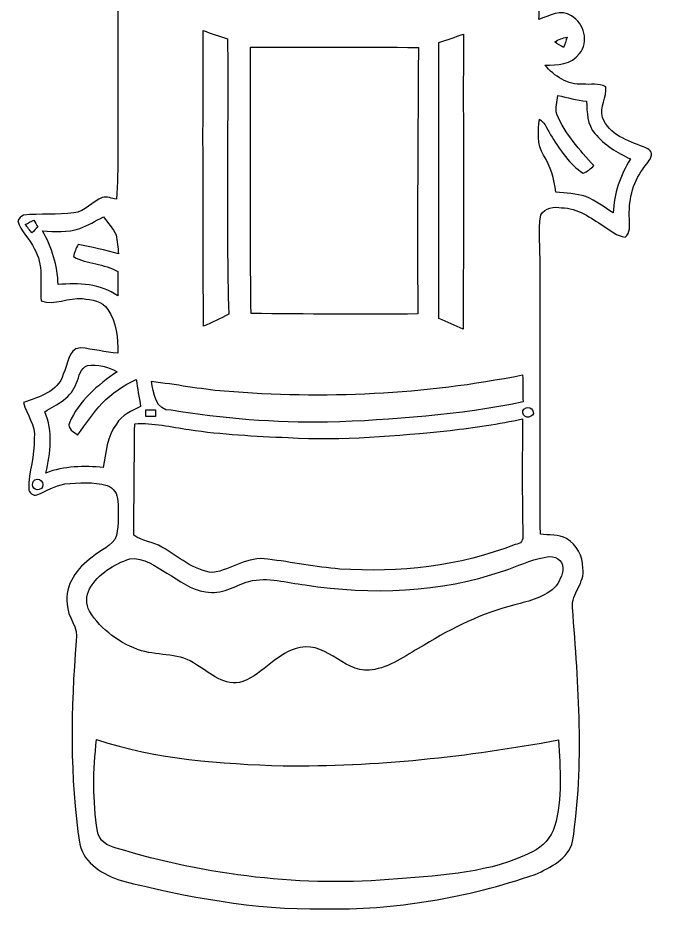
# Model space of a CAD drawing. Header units: centimetres. Extents: x -6.9 to 6.9, y -16 to 16.
# Drawn here: x -6.87 to 6.89, y -15.99 to 3.22 of the extents above; entities that cross this region are included whole.
import ezdxf

# ---------------------------------------------------------------- set-up
doc = ezdxf.new("R2010")
doc.units = ezdxf.units.CM
doc.header["$MEASUREMENT"] = 0
doc.layers.add('Camada 1', color=7, linetype='Continuous')

msp = doc.modelspace()

# ---------------------------------------------------------------- linework, layer by layer
at = {"layer": 'Camada 1', "color": 142}
for points, knots in [([(1.7145, 15.97942), (1.9498, 15.82491), (2.13148, 15.57514), (2.41194, 15.49894), (2.41194, 15.49894), (2.73614, 15.4245), (3.07199, 15.42838), (3.40078, 15.38605), (3.40078, 15.38605), (3.46992, 15.37547), (3.53272, 15.33631), (3.57893, 15.2841), (3.57893, 15.2841), (3.59269, 15.10665), (3.4096, 15.01175), (3.32246, 14.88052), (3.32246, 14.88052), (3.0667, 14.59265), (2.95981, 14.21836), (2.93264, 13.84229), (2.93264, 13.84229), (3.91336, 13.66379), (4.87892, 13.31242), (5.66138, 12.6813), (5.66138, 12.6813), (6.12457, 12.33981), (6.50981, 11.88226), (6.72782, 11.34674), (6.72782, 11.34674), (6.8072, 11.09663), (6.88904, 10.79818), (6.71936, 10.56605), (6.71936, 10.56605), (6.60118, 10.33039), (6.3186, 10.3184), (6.08647, 10.33145), (6.08647, 10.33145), (6.00957, 10.15929), (5.95171, 9.90882), (5.74322, 9.85626), (5.74322, 9.85626), (5.50898, 9.78994), (5.26239, 9.75184), (5.05072, 9.62484), (5.05072, 9.62484), (4.87116, 9.50912), (4.75262, 9.3285), (4.62703, 9.16093), (4.62703, 9.16093), (4.72405, 8.9789), (4.89162, 8.79757), (4.83235, 8.57567), (4.83235, 8.57567), (4.74027, 8.37353), (4.53108, 8.26488), (4.36809, 8.12518), (4.36809, 8.12518), (4.40584, 7.53886), (4.39455, 6.95113), (4.36986, 6.36482), (4.36986, 6.36482), (4.60022, 6.38986), (4.83235, 6.44984), (5.02708, 6.58036), (5.02708, 6.58036), (5.23699, 6.70172), (5.40244, 6.89187), (5.63633, 6.97301), (5.63633, 6.97301), (5.82824, 6.49005), (5.60141, 5.88504), (5.9623, 5.46453), (5.9623, 5.46453), (6.02791, 5.3213), (6.23535, 5.21794), (6.21489, 5.04507), (6.21489, 5.04507), (6.04943, 4.89162), (5.82224, 4.79884), (5.70124, 4.60093), (5.70124, 4.60093), (5.51497, 4.34657), (5.58412, 4.01355), (5.51215, 3.72392), (5.51215, 3.72392), (5.45888, 3.67559), (5.40808, 3.60997), (5.33082, 3.60539), (5.33082, 3.60539), (5.00909, 3.58175), (4.68489, 3.58281), (4.37127, 3.4992), (4.37127, 3.4992), (4.36951, 3.39654), (4.36809, 3.29353), (4.36351, 3.19087), (4.36351, 3.19087), (4.58435, 3.26496), (4.8447, 3.42512), (5.06342, 3.26425), (5.06342, 3.26425), (5.34035, 3.10974), (5.44336, 2.70651), (5.23628, 2.45357), (5.23628, 2.45357), (5.07365, 2.21544), (4.75086, 2.20592), (4.49227, 2.20486), (4.49227, 2.20486), (4.69618, 1.97097), (4.98299, 1.76565), (5.30966, 1.7974), (5.30966, 1.7974), (5.47017, 1.77765), (5.6515, 1.82316), (5.80143, 1.74025), (5.80143, 1.74025), (5.84482, 1.5173), (5.65326, 1.30598), (5.73405, 1.07879), (5.73405, 1.07879), (5.87375, 0.70273), (6.28015, 0.57891), (6.61917, 0.44344), (6.61917, 0.44344), (6.69396, 0.4124), (6.80438, 0.36618), (6.78921, 0.26599), (6.78921, 0.26599), (6.76169, 0.14817), (6.66221, 0.06385), (6.60082, -0.03669), (6.60082, -0.03669), (6.36799, -0.33867), (6.29285, -0.73589), (6.31155, -1.11054), (6.31155, -1.11054), (6.3059, -1.2446), (6.34682, -1.40864), (6.21877, -1.49789), (6.21877, -1.49789), (6.04132, -1.48026), (5.90444, -1.34938), (5.75874, -1.26118), (5.75874, -1.26118), (5.48111, -1.08479), (5.19571, -0.86536), (4.84964, -0.86748), (4.84964, -0.86748), (4.69336, -0.83573), (4.48592, -0.86078), (4.40725, -1.01988), (4.40725, -1.01988), (4.33317, -1.37513), (4.39879, -1.73955), (4.38961, -2.09903), (4.38961, -2.09903), (4.39667, -4.0319), (4.38856, -5.96441), (4.39314, -7.89728), (4.39314, -7.89728), (4.57976, -7.92162), (4.78543, -7.8927), (4.95617, -7.99183), (4.95617, -7.99183), (5.17243, -8.12518), (5.32201, -8.36718), (5.30684, -8.62647), (5.30684, -8.62647), (5.37069, -8.94574), (5.04825, -9.17011), (5.08635, -9.48478), (5.08635, -9.48478), (5.21547, -11.15519), (5.34599, -12.84746), (5.08917, -14.51257), (5.08917, -14.51257), (5.00027, -14.88828), (4.60763, -15.07666), (4.28413, -15.22236), (4.28413, -15.22236), (2.81411, -15.72824), (1.25624, -15.99318), (-0.29986, -15.96637), (-0.29986, -15.96637), (-1.76671, -15.98507), (-3.2198, -15.71202), (-4.63726, -15.35783), (-4.63726, -15.35783), (-5.01756, -15.23012), (-5.43772, -14.99764), (-5.53261, -14.57184), (-5.53261, -14.57184), (-5.75592, -13.1251), (-5.71853, -11.6519), (-5.61164, -10.19634), (-5.61164, -10.19634), (-5.53614, -9.90247), (-5.8099, -9.68657), (-5.80002, -9.40082), (-5.80002, -9.40082), (-5.86599, -8.98878), (-5.58059, -8.6173), (-5.26415, -8.38941), (-5.26415, -8.38941), (-5.09129, -8.23277), (-4.81859, -8.16328), (-4.73957, -7.92515), (-4.73957, -7.92515), (-4.68912, -7.67962), (-4.70076, -7.42527), (-4.70782, -7.17691), (-4.70782, -7.17691), (-4.71946, -7.03651), (-4.80095, -6.88693), (-4.94418, -6.84847), (-4.94418, -6.84847), (-5.23804, -6.76416), (-5.55061, -6.78145), (-5.85047, -6.8139), (-5.85047, -6.8139), (-6.06848, -6.84389), (-6.25158, -6.97512), (-6.45372, -7.04956), (-6.45372, -7.04956), (-6.53627, -7.08096), (-6.6234, -7.00017), (-6.63258, -6.91974), (-6.63258, -6.91974), (-6.63328, -6.55461), (-6.49923, -6.2043), (-6.51087, -5.83812), (-6.51087, -5.83812), (-6.47841, -5.55272), (-6.67703, -5.32518), (-6.74511, -5.06271), (-6.74511, -5.06271), (-6.41668, -4.93677), (-6.00181, -4.83658), (-5.88645, -4.45311), (-5.88645, -4.45311), (-5.77638, -4.25379), (-5.80954, -3.91513), (-5.5178, -3.88091), (-5.5178, -3.88091), (-5.24863, -3.90772), (-4.98404, -3.97792), (-4.71311, -3.99979), (-4.71311, -3.99979), (-4.70253, -3.67594), (-4.74416, -3.33199), (-4.92795, -3.05611), (-4.92795, -3.05611), (-5.03908, -2.86632), (-5.28073, -2.84762), (-5.4737, -2.82293), (-5.4737, -2.82293), (-5.77321, -2.78977), (-6.07342, -2.97639), (-6.36623, -2.87126), (-6.36623, -2.87126), (-6.38669, -2.49696), (-6.30661, -2.08562), (-6.51087, -1.7466), (-6.51087, -1.7466), (-6.60541, -1.53317), (-6.80579, -1.37724), (-6.86611, -1.14829), (-6.86611, -1.14829), (-6.8386, -1.09573), (-6.79662, -1.04916), (-6.74194, -1.02447), (-6.74194, -1.02447), (-6.38104, -0.99095), (-6.01663, -1.01776), (-5.65609, -0.97755), (-5.65609, -0.97755), (-5.4162, -0.94509), (-5.2578, -0.73836), (-5.04684, -0.64135), (-5.04684, -0.64135), (-4.94453, -0.62054), (-4.84258, -0.66463), (-4.74239, -0.68227), (-4.74239, -0.68227), (-4.71699, -0.34361), (-4.70817, -0.00388), (-4.70782, 0.33514), (-4.70782, 0.33514), (-4.71099, 2.9337), (-4.70994, 5.53261), (-4.70888, 8.13117), (-4.70888, 8.13117), (-4.87327, 8.25888), (-5.07788, 8.35907), (-5.17419, 8.55063), (-5.17419, 8.55063), (-5.24933, 8.77923), (-5.08, 8.97996), (-4.98263, 9.16693), (-4.98263, 9.16693), (-5.12868, 9.42269), (-5.35199, 9.65129), (-5.63986, 9.73702), (-5.63986, 9.73702), (-5.82789, 9.80475), (-6.04097, 9.80511), (-6.21312, 9.91094), (-6.21312, 9.91094), (-6.48617, 10.11202), (-6.3627, 10.46268), (-6.36164, 10.74279), (-6.36164, 10.74279), (-6.33095, 10.97739), (-6.51051, 11.17706), (-6.50134, 11.41024), (-6.50134, 11.41024), (-6.477, 11.57605), (-6.37505, 11.71787), (-6.32813, 11.87662), (-6.32813, 11.87662), (-6.33271, 12.13309), (-6.44807, 12.40966), (-6.29885, 12.64779), (-6.29885, 12.64779), (-6.04026, 13.15755), (-5.48569, 13.38121), (-4.98934, 13.59394), (-4.98934, 13.59394), (-5.03555, 13.88322), (-5.04296, 14.19472), (-5.19606, 14.45401), (-5.19606, 14.45401), (-5.32518, 14.68508), (-5.51251, 14.87346), (-5.68219, 15.07384), (-5.68219, 15.07384), (-5.59753, 15.14792), (-5.51039, 15.23189), (-5.3848, 15.22448), (-5.3848, 15.22448), (-5.05072, 15.27845), (-4.69935, 15.25693), (-4.37938, 15.38358), (-4.37938, 15.38358), (-4.14126, 15.47636), (-3.97334, 15.67921), (-3.76414, 15.8175), (-3.76414, 15.8175), (-3.55953, 15.5007), (-3.26531, 15.12217), (-2.84021, 15.17332), (-2.84021, 15.17332), (-2.67406, 15.14193), (-2.43699, 15.23718), (-2.32022, 15.07208), (-2.32022, 15.07208), (-2.23379, 14.76551), (-2.23132, 14.44343), (-2.17488, 14.13087), (-2.17488, 14.13087), (-1.98085, 14.24234), (-1.74308, 14.40533), (-1.51977, 14.28679), (-1.51977, 14.28679), (-1.31692, 14.20283), (-1.19839, 14.01163), (-1.13383, 13.81196), (-1.13383, 13.81196), (-1.07103, 13.82924), (-1.00824, 13.84653), (-0.94474, 13.86381), (-0.94474, 13.86381), (-0.883, 14.10864), (-0.76412, 14.4018), (-0.48895, 14.46142), (-0.48895, 14.46142), (-0.26317, 14.54256), (-0.07585, 14.38028), (0.11642, 14.2935), (0.11642, 14.2935), (0.1464, 14.54291), (0.16122, 14.79409), (0.20461, 15.04174), (0.20461, 15.04174), (0.23248, 15.19943), (0.36301, 15.36453), (0.54716, 15.31549), (0.54716, 15.31549), (0.77117, 15.33772), (1.02517, 15.28551), (1.21426, 15.43756), (1.21426, 15.43756), (1.43651, 15.56067), (1.55328, 15.79386), (1.7145, 15.97942), (1.7145, 15.97942), (1.7145, 15.97942), (1.7145, 15.97942), (1.7145, 15.97942)], [0, 0, 0, 0, 0.00990099, 0.00990099, 0.00990099, 0.00990099, 0.01980198, 0.01980198, 0.01980198, 0.01980198, 0.02970297, 0.02970297, 0.02970297, 0.02970297, 0.03960396, 0.03960396, 0.03960396, 0.03960396, 0.04950495, 0.04950495, 0.04950495, 0.04950495, 0.05940594, 0.05940594, 0.05940594, 0.05940594, 0.06930693, 0.06930693, 0.06930693, 0.06930693, 0.07920792, 0.07920792, 0.07920792, 0.07920792, 0.08910891, 0.08910891, 0.08910891, 0.08910891, 0.0990099, 0.0990099, 0.0990099, 0.0990099, 0.10891089, 0.10891089, 0.10891089, 0.10891089, 0.11881188, 0.11881188, 0.11881188, 0.11881188, 0.12871287, 0.12871287, 0.12871287, 0.12871287, 0.13861386, 0.13861386, 0.13861386, 0.13861386, 0.14851485, 0.14851485, 0.14851485, 0.14851485, 0.15841584, 0.15841584, 0.15841584, 0.15841584, 0.16831683, 0.16831683, 0.16831683, 0.16831683, 0.17821782, 0.17821782, 0.17821782, 0.17821782, 0.18811881, 0.18811881, 0.18811881, 0.18811881, 0.1980198, 0.1980198, 0.1980198, 0.1980198, 0.20792079, 0.20792079, 0.20792079, 0.20792079, 0.21782178, 0.21782178, 0.21782178, 0.21782178, 0.22772277, 0.22772277, 0.22772277, 0.22772277, 0.23762376, 0.23762376, 0.23762376, 0.23762376, 0.24752475, 0.24752475, 0.24752475, 0.24752475, 0.25742574, 0.25742574, 0.25742574, 0.25742574, 0.26732673, 0.26732673, 0.26732673, 0.26732673, 0.27722772, 0.27722772, 0.27722772, 0.27722772, 0.28712871, 0.28712871, 0.28712871, 0.28712871, 0.2970297, 0.2970297, 0.2970297, 0.2970297, 0.30693069, 0.30693069, 0.30693069, 0.30693069, 0.31683168, 0.31683168, 0.31683168, 0.31683168, 0.32673267, 0.32673267, 0.32673267, 0.32673267, 0.33663366, 0.33663366, 0.33663366, 0.33663366, 0.34653465, 0.34653465, 0.34653465, 0.34653465, 0.35643564, 0.35643564, 0.35643564, 0.35643564, 0.36633663, 0.36633663, 0.36633663, 0.36633663, 0.37623762, 0.37623762, 0.37623762, 0.37623762, 0.38613861, 0.38613861, 0.38613861, 0.38613861, 0.3960396, 0.3960396, 0.3960396, 0.3960396, 0.40594059, 0.40594059, 0.40594059, 0.40594059, 0.41584158, 0.41584158, 0.41584158, 0.41584158, 0.42574257, 0.42574257, 0.42574257, 0.42574257, 0.43564356, 0.43564356, 0.43564356, 0.43564356, 0.44554455, 0.44554455, 0.44554455, 0.44554455, 0.45544554, 0.45544554, 0.45544554, 0.45544554, 0.46534653, 0.46534653, 0.46534653, 0.46534653, 0.47524752, 0.47524752, 0.47524752, 0.47524752, 0.48514851, 0.48514851, 0.48514851, 0.48514851, 0.4950495, 0.4950495, 0.4950495, 0.4950495, 0.5049505, 0.5049505, 0.5049505, 0.5049505, 0.51485149, 0.51485149, 0.51485149, 0.51485149, 0.52475248, 0.52475248, 0.52475248, 0.52475248, 0.53465347, 0.53465347, 0.53465347, 0.53465347, 0.54455446, 0.54455446, 0.54455446, 0.54455446, 0.55445545, 0.55445545, 0.55445545, 0.55445545, 0.56435644, 0.56435644, 0.56435644, 0.56435644, 0.57425743, 0.57425743, 0.57425743, 0.57425743, 0.58415842, 0.58415842, 0.58415842, 0.58415842, 0.59405941, 0.59405941, 0.59405941, 0.59405941, 0.6039604, 0.6039604, 0.6039604, 0.6039604, 0.61386139, 0.61386139, 0.61386139, 0.61386139, 0.62376238, 0.62376238, 0.62376238, 0.62376238, 0.63366337, 0.63366337, 0.63366337, 0.63366337, 0.64356436, 0.64356436, 0.64356436, 0.64356436, 0.65346535, 0.65346535, 0.65346535, 0.65346535, 0.66336634, 0.66336634, 0.66336634, 0.66336634, 0.67326733, 0.67326733, 0.67326733, 0.67326733, 0.68316832, 0.68316832, 0.68316832, 0.68316832, 0.69306931, 0.69306931, 0.69306931, 0.69306931, 0.7029703, 0.7029703, 0.7029703, 0.7029703, 0.71287129, 0.71287129, 0.71287129, 0.71287129, 0.72277228, 0.72277228, 0.72277228, 0.72277228, 0.73267327, 0.73267327, 0.73267327, 0.73267327, 0.74257426, 0.74257426, 0.74257426, 0.74257426, 0.75247525, 0.75247525, 0.75247525, 0.75247525, 0.76237624, 0.76237624, 0.76237624, 0.76237624, 0.77227723, 0.77227723, 0.77227723, 0.77227723, 0.78217822, 0.78217822, 0.78217822, 0.78217822, 0.79207921, 0.79207921, 0.79207921, 0.79207921, 0.8019802, 0.8019802, 0.8019802, 0.8019802, 0.81188119, 0.81188119, 0.81188119, 0.81188119, 0.82178218, 0.82178218, 0.82178218, 0.82178218, 0.83168317, 0.83168317, 0.83168317, 0.83168317, 0.84158416, 0.84158416, 0.84158416, 0.84158416, 0.85148515, 0.85148515, 0.85148515, 0.85148515, 0.86138614, 0.86138614, 0.86138614, 0.86138614, 0.87128713, 0.87128713, 0.87128713, 0.87128713, 0.88118812, 0.88118812, 0.88118812, 0.88118812, 0.89108911, 0.89108911, 0.89108911, 0.89108911, 0.9009901, 0.9009901, 0.9009901, 0.9009901, 0.91089109, 0.91089109, 0.91089109, 0.91089109, 0.92079208, 0.92079208, 0.92079208, 0.92079208, 0.93069307, 0.93069307, 0.93069307, 0.93069307, 0.94059406, 0.94059406, 0.94059406, 0.94059406, 0.95049505, 0.95049505, 0.95049505, 0.95049505, 0.96039604, 0.96039604, 0.96039604, 0.96039604, 0.97029703, 0.97029703, 0.97029703, 0.97029703, 0.98019802, 0.98019802, 0.98019802, 0.98019802, 1, 1, 1, 1]), ([(-2.87373, 2.94993), (-2.87761, 0.82726), (-2.87796, -1.29611), (-2.86491, -3.41877), (-2.86491, -3.41877), (-2.68041, -3.3401), (-2.50155, -3.24838), (-2.32198, -3.15948), (-2.32198, -3.15948), (-2.37737, -1.18392), (-2.33045, 0.79375), (-2.34597, 2.77001), (-2.34597, 2.77001), (-2.52307, 2.82681), (-2.6984, 2.88925), (-2.87373, 2.94993), (-2.87373, 2.94993), (-2.87373, 2.94993), (-2.87373, 2.94993), (-2.87373, 2.94993)], [0, 0, 0, 0, 0.16666667, 0.16666667, 0.16666667, 0.16666667, 0.33333333, 0.33333333, 0.33333333, 0.33333333, 0.5, 0.5, 0.5, 0.5, 0.66666667, 0.66666667, 0.66666667, 0.66666667, 1, 1, 1, 1]), ([(2.20627, 2.69381), (2.20557, 0.71191), (2.20027, -1.27), (2.20909, -3.25191), (2.20909, -3.25191), (2.38584, -3.32176), (2.55799, -3.40148), (2.73121, -3.48015), (2.73121, -3.48015), (2.73791, -1.36313), (2.73191, 0.75424), (2.73438, 2.87126), (2.73438, 2.87126), (2.55799, 2.81199), (2.38266, 2.75237), (2.20627, 2.69381), (2.20627, 2.69381), (2.20627, 2.69381), (2.20627, 2.69381), (2.20627, 2.69381)], [0, 0, 0, 0, 0.16666667, 0.16666667, 0.16666667, 0.16666667, 0.33333333, 0.33333333, 0.33333333, 0.33333333, 0.5, 0.5, 0.5, 0.5, 0.66666667, 0.66666667, 0.66666667, 0.66666667, 1, 1, 1, 1]), ([(4.70429, 2.70439), (4.76673, 2.66383), (4.82988, 2.62326), (4.89303, 2.58304), (4.89303, 2.58304), (4.92054, 2.65677), (4.94594, 2.73121), (4.97029, 2.80599), (4.97029, 2.80599), (4.87539, 2.79047), (4.78296, 2.76119), (4.70429, 2.70439), (4.70429, 2.70439), (4.70429, 2.70439), (4.70429, 2.70439), (4.70429, 2.70439)], [0, 0, 0, 0, 0.2, 0.2, 0.2, 0.2, 0.4, 0.4, 0.4, 0.4, 0.6, 0.6, 0.6, 0.6, 1, 1, 1, 1]), ([(-1.85208, 2.59292), (-1.84468, 0.68121), (-1.86761, -1.23084), (-1.84009, -3.14254), (-1.84009, -3.14254), (-0.6417, -3.15454), (0.55633, -3.16371), (1.75472, -3.15383), (1.75472, -3.15383), (1.73567, -1.24072), (1.75719, 0.67169), (1.7653, 2.5841), (1.7653, 2.5841), (0.55951, 2.60385), (-0.64629, 2.58798), (-1.85208, 2.59292), (-1.85208, 2.59292), (-1.85208, 2.59292), (-1.85208, 2.59292), (-1.85208, 2.59292)], [0, 0, 0, 0, 0.16666667, 0.16666667, 0.16666667, 0.16666667, 0.33333333, 0.33333333, 0.33333333, 0.33333333, 0.5, 0.5, 0.5, 0.5, 0.66666667, 0.66666667, 0.66666667, 0.66666667, 1, 1, 1, 1]), ([(4.76991, 1.55469), (4.76074, 1.42028), (4.70923, 1.28199), (4.74804, 1.14829), (4.74804, 1.14829), (4.92266, 0.72037), (5.24369, 0.37959), (5.54814, 0.04092), (5.54814, 0.04092), (5.47582, -0.01976), (5.40808, -0.09384), (5.31495, -0.12171), (5.31495, -0.12171), (5.02673, 0.0695), (4.82529, 0.36795), (4.64467, 0.65652), (4.64467, 0.65652), (4.55401, 0.78458), (4.51203, 0.95709), (4.37197, 1.04493), (4.37197, 1.04493), (4.34834, 0.78564), (4.31588, 0.49565), (4.46299, 0.26529), (4.46299, 0.26529), (4.61081, 0.02328), (4.69406, -0.2473), (4.72511, -0.52846), (4.72511, -0.52846), (4.94242, -0.5521), (5.16502, -0.55845), (5.37563, -0.62548), (5.37563, -0.62548), (5.58871, -0.7112), (5.77215, -0.85337), (5.96406, -0.9779), (5.96406, -0.9779), (5.97535, -0.55986), (6.11928, -0.16863), (6.33448, 0.18521), (6.33448, 0.18521), (6.05014, 0.32244), (5.77003, 0.48578), (5.56895, 0.73519), (5.56895, 0.73519), (5.40138, 0.9211), (5.39926, 1.19168), (5.38727, 1.42734), (5.38727, 1.42734), (5.17948, 1.46015), (4.97311, 1.50107), (4.76991, 1.55469), (4.76991, 1.55469), (4.76991, 1.55469), (4.76991, 1.55469), (4.76991, 1.55469)], [0, 0, 0, 0, 0.06666667, 0.06666667, 0.06666667, 0.06666667, 0.13333333, 0.13333333, 0.13333333, 0.13333333, 0.2, 0.2, 0.2, 0.2, 0.26666667, 0.26666667, 0.26666667, 0.26666667, 0.33333333, 0.33333333, 0.33333333, 0.33333333, 0.4, 0.4, 0.4, 0.4, 0.46666667, 0.46666667, 0.46666667, 0.46666667, 0.53333333, 0.53333333, 0.53333333, 0.53333333, 0.6, 0.6, 0.6, 0.6, 0.66666667, 0.66666667, 0.66666667, 0.66666667, 0.73333333, 0.73333333, 0.73333333, 0.73333333, 0.8, 0.8, 0.8, 0.8, 0.86666667, 0.86666667, 0.86666667, 0.86666667, 1, 1, 1, 1]), ([(-6.70525, -1.22626), (-6.65939, -1.28693), (-6.61176, -1.34691), (-6.56273, -1.40511), (-6.56273, -1.40511), (-6.5211, -1.36454), (-6.47912, -1.32433), (-6.43749, -1.28376), (-6.43749, -1.28376), (-6.46465, -1.23296), (-6.49217, -1.18216), (-6.51969, -1.13206), (-6.51969, -1.13206), (-6.58213, -1.16276), (-6.64386, -1.19451), (-6.70525, -1.22626), (-6.70525, -1.22626), (-6.70525, -1.22626), (-6.70525, -1.22626), (-6.70525, -1.22626)], [0, 0, 0, 0, 0.16666667, 0.16666667, 0.16666667, 0.16666667, 0.33333333, 0.33333333, 0.33333333, 0.33333333, 0.5, 0.5, 0.5, 0.5, 0.66666667, 0.66666667, 0.66666667, 0.66666667, 1, 1, 1, 1]), ([(-5.53297, -1.31092), (-5.78979, -1.40088), (-6.06813, -1.37901), (-6.33448, -1.36313), (-6.33448, -1.36313), (-6.13445, -1.71626), (-6.00745, -2.11138), (-5.99828, -2.51883), (-5.99828, -2.51883), (-5.55731, -2.4825), (-5.08318, -2.49626), (-4.70958, -2.76613), (-4.70958, -2.76613), (-4.70994, -2.63419), (-4.71064, -2.37067), (-4.71099, -2.23908), (-4.71099, -2.23908), (-5.00415, -2.0634), (-5.37386, -2.08739), (-5.66385, -1.91876), (-5.66385, -1.91876), (-5.65256, -1.82527), (-5.60881, -1.74131), (-5.5686, -1.65806), (-5.5686, -1.65806), (-5.27403, -1.70498), (-4.98581, -1.78153), (-4.69759, -1.85843), (-4.69759, -1.85843), (-4.70994, -1.72156), (-4.72581, -1.58538), (-4.74557, -1.44992), (-4.74557, -1.44992), (-4.81083, -1.30387), (-4.93219, -1.19063), (-5.0232, -1.06116), (-5.0232, -1.06116), (-5.18971, -1.15076), (-5.35587, -1.24354), (-5.53297, -1.31092), (-5.53297, -1.31092), (-5.53297, -1.31092), (-5.53297, -1.31092), (-5.53297, -1.31092)], [0, 0, 0, 0, 0.08333333, 0.08333333, 0.08333333, 0.08333333, 0.16666667, 0.16666667, 0.16666667, 0.16666667, 0.25, 0.25, 0.25, 0.25, 0.33333333, 0.33333333, 0.33333333, 0.33333333, 0.41666667, 0.41666667, 0.41666667, 0.41666667, 0.5, 0.5, 0.5, 0.5, 0.58333333, 0.58333333, 0.58333333, 0.58333333, 0.66666667, 0.66666667, 0.66666667, 0.66666667, 0.75, 0.75, 0.75, 0.75, 0.83333333, 0.83333333, 0.83333333, 0.83333333, 1, 1, 1, 1]), ([(-5.36681, -4.26332), (-5.52521, -4.31236), (-5.53791, -4.5085), (-5.60458, -4.63479), (-5.60458, -4.63479), (-5.69771, -4.95265), (-6.02227, -5.10117), (-6.28474, -5.2578), (-6.28474, -5.2578), (-6.10235, -5.68078), (-6.15774, -6.14362), (-6.26216, -6.5786), (-6.26216, -6.5786), (-5.8674, -6.42479), (-5.44124, -6.42303), (-5.02391, -6.46077), (-5.02391, -6.46077), (-4.96535, -6.14045), (-4.94983, -5.79049), (-4.74028, -5.52344), (-4.74028, -5.52344), (-4.62703, -5.32836), (-4.41396, -5.23804), (-4.22099, -5.1435), (-4.22099, -5.1435), (-4.25344, -4.94982), (-4.28625, -4.7565), (-4.31694, -4.56318), (-4.31694, -4.56318), (-4.58788, -4.69053), (-4.84152, -4.8581), (-5.05072, -5.07365), (-5.05072, -5.07365), (-5.2451, -5.28779), (-5.4042, -5.53014), (-5.57777, -5.76121), (-5.57777, -5.76121), (-5.65538, -5.69277), (-5.80637, -5.62681), (-5.75381, -5.4991), (-5.75381, -5.4991), (-5.55625, -5.0232), (-5.14138, -4.68383), (-4.72863, -4.39702), (-4.72863, -4.39702), (-4.9209, -4.29013), (-5.14597, -4.22875), (-5.36681, -4.26332), (-5.36681, -4.26332), (-5.36681, -4.26332), (-5.36681, -4.26332), (-5.36681, -4.26332)], [0, 0, 0, 0, 0.07142857, 0.07142857, 0.07142857, 0.07142857, 0.14285714, 0.14285714, 0.14285714, 0.14285714, 0.21428571, 0.21428571, 0.21428571, 0.21428571, 0.28571429, 0.28571429, 0.28571429, 0.28571429, 0.35714286, 0.35714286, 0.35714286, 0.35714286, 0.42857143, 0.42857143, 0.42857143, 0.42857143, 0.5, 0.5, 0.5, 0.5, 0.57142857, 0.57142857, 0.57142857, 0.57142857, 0.64285714, 0.64285714, 0.64285714, 0.64285714, 0.71428571, 0.71428571, 0.71428571, 0.71428571, 0.78571429, 0.78571429, 0.78571429, 0.78571429, 0.85714286, 0.85714286, 0.85714286, 0.85714286, 1, 1, 1, 1]), ([(-2.41512, -4.81048), (-2.94287, -4.76497), (-3.46322, -4.66337), (-3.98851, -4.60163), (-3.98851, -4.60163), (-3.94053, -4.84329), (-3.90208, -5.24616), (-3.562, -5.22605), (-3.562, -5.22605), (-2.45075, -5.41479), (-1.3208, -5.49487), (-0.19368, -5.48464), (-0.19368, -5.48464), (1.21814, -5.43807), (2.63313, -5.33083), (4.01955, -5.04896), (4.01955, -5.04896), (4.01355, -4.85387), (4.01532, -4.65949), (4.01108, -4.46511), (4.01108, -4.46511), (1.89971, -4.88668), (-0.27093, -4.98687), (-2.41512, -4.81048), (-2.41512, -4.81048), (-2.41512, -4.81048), (-2.41512, -4.81048), (-2.41512, -4.81048)], [0, 0, 0, 0, 0.125, 0.125, 0.125, 0.125, 0.25, 0.25, 0.25, 0.25, 0.375, 0.375, 0.375, 0.375, 0.5, 0.5, 0.5, 0.5, 0.625, 0.625, 0.625, 0.625, 0.75, 0.75, 0.75, 0.75, 1, 1, 1, 1]), ([(4.08552, -5.17596), (3.92007, -5.23169), (4.07035, -5.45006), (4.191, -5.35658), (4.191, -5.35658), (4.31871, -5.29484), (4.19312, -5.13009), (4.08552, -5.17596), (4.08552, -5.17596), (4.08552, -5.17596), (4.08552, -5.17596), (4.08552, -5.17596)], [0, 0, 0, 0, 0.25, 0.25, 0.25, 0.25, 0.5, 0.5, 0.5, 0.5, 1, 1, 1, 1]), ([(-4.10986, -5.22005), (-4.10986, -5.25604), (-4.10986, -5.3273), (-4.10986, -5.36328), (-4.10986, -5.36328), (-4.03931, -5.36434), (-3.96875, -5.36434), (-3.89819, -5.36328), (-3.89819, -5.36328), (-3.89819, -5.3273), (-3.89819, -5.25604), (-3.89819, -5.22005), (-3.89819, -5.22005), (-3.96875, -5.21829), (-4.03931, -5.21829), (-4.10986, -5.22005), (-4.10986, -5.22005), (-4.10986, -5.22005), (-4.10986, -5.22005), (-4.10986, -5.22005)], [0, 0, 0, 0, 0.16666667, 0.16666667, 0.16666667, 0.16666667, 0.33333333, 0.33333333, 0.33333333, 0.33333333, 0.5, 0.5, 0.5, 0.5, 0.66666667, 0.66666667, 0.66666667, 0.66666667, 1, 1, 1, 1]), ([(2.45216, -5.66032), (1.29222, -5.77815), (0.12488, -5.88363), (-1.04175, -5.81554), (-1.04175, -5.81554), (-1.75507, -5.78344), (-2.4698, -5.74993), (-3.17641, -5.64233), (-3.17641, -5.64233), (-3.56482, -5.58694), (-3.95182, -5.49099), (-4.34693, -5.51956), (-4.34693, -5.51956), (-4.35998, -6.3179), (-4.35857, -7.11694), (-4.36951, -7.91563), (-4.36951, -7.91563), (-4.19029, -8.0458), (-3.95252, -8.06274), (-3.76061, -8.17316), (-3.76061, -8.17316), (-3.40678, -8.37636), (-3.08857, -8.67586), (-2.66453, -8.72278), (-2.66453, -8.72278), (-2.26131, -8.6614), (-1.90535, -8.35801), (-1.48061, -8.43351), (-1.48061, -8.43351), (-0.96203, -8.49736), (-0.44944, -8.6039), (0.07197, -8.64658), (0.07197, -8.64658), (1.34796, -8.72878), (2.65818, -8.5912), (3.85269, -8.11671), (3.85269, -8.11671), (3.97933, -8.11671), (4.02625, -8.0197), (4.01673, -7.91845), (4.01673, -7.91845), (3.99874, -7.08307), (4.00121, -6.24769), (4.01214, -5.41267), (4.01214, -5.41267), (3.49744, -5.52591), (2.97498, -5.59823), (2.45216, -5.66032), (2.45216, -5.66032), (2.45216, -5.66032), (2.45216, -5.66032), (2.45216, -5.66032)], [0, 0, 0, 0, 0.07142857, 0.07142857, 0.07142857, 0.07142857, 0.14285714, 0.14285714, 0.14285714, 0.14285714, 0.21428571, 0.21428571, 0.21428571, 0.21428571, 0.28571429, 0.28571429, 0.28571429, 0.28571429, 0.35714286, 0.35714286, 0.35714286, 0.35714286, 0.42857143, 0.42857143, 0.42857143, 0.42857143, 0.5, 0.5, 0.5, 0.5, 0.57142857, 0.57142857, 0.57142857, 0.57142857, 0.64285714, 0.64285714, 0.64285714, 0.64285714, 0.71428571, 0.71428571, 0.71428571, 0.71428571, 0.78571429, 0.78571429, 0.78571429, 0.78571429, 0.85714286, 0.85714286, 0.85714286, 0.85714286, 1, 1, 1, 1]), ([(-6.49993, -6.72465), (-6.60012, -6.79027), (-6.53733, -6.98147), (-6.40644, -6.93208), (-6.40644, -6.93208), (-6.25052, -6.89857), (-6.34859, -6.63998), (-6.49993, -6.72465), (-6.49993, -6.72465), (-6.49993, -6.72465), (-6.49993, -6.72465), (-6.49993, -6.72465)], [0, 0, 0, 0, 0.25, 0.25, 0.25, 0.25, 0.5, 0.5, 0.5, 0.5, 1, 1, 1, 1]), ([(4.47922, -8.39823), (4.17442, -8.44444), (3.89784, -8.59261), (3.60504, -8.68257), (3.60504, -8.68257), (2.23696, -9.15987), (0.75212, -9.20362), (-0.67134, -8.99019), (-0.67134, -8.99019), (-1.07421, -8.93974), (-1.4792, -8.80992), (-1.8863, -8.91152), (-1.8863, -8.91152), (-2.1904, -9.00183), (-2.48708, -9.21597), (-2.81869, -9.13518), (-2.81869, -9.13518), (-3.13514, -9.10096), (-3.38843, -8.88859), (-3.65337, -8.73478), (-3.65337, -8.73478), (-3.89784, -8.59155), (-4.15078, -8.39011), (-4.45382, -8.42539), (-4.45382, -8.42539), (-4.79707, -8.54534), (-5.13503, -8.74959), (-5.32095, -9.07239), (-5.32095, -9.07239), (-5.39997, -9.21808), (-5.40138, -9.40788), (-5.32306, -9.55499), (-5.32306, -9.55499), (-5.06942, -9.96174), (-4.65596, -10.26195), (-4.20088, -10.40553), (-4.20088, -10.40553), (-3.81176, -10.52336), (-3.35562, -10.44716), (-3.01801, -10.70857), (-3.01801, -10.70857), (-2.71568, -10.88743), (-2.40559, -11.19611), (-2.01859, -11.0677), (-2.01859, -11.0677), (-1.56281, -10.89907), (-1.27035, -10.43093), (-0.78105, -10.33463), (-0.78105, -10.33463), (-0.16686, -10.21115), (0.20814, -10.95975), (0.82515, -10.80735), (0.82515, -10.80735), (1.22202, -10.73256), (1.5427, -10.47538), (1.88771, -10.28382), (1.88771, -10.28382), (2.49661, -9.91094), (3.14678, -9.59485), (3.84069, -9.4174), (3.84069, -9.4174), (4.15643, -9.33556), (4.50638, -9.25759), (4.73604, -9.00571), (4.73604, -9.00571), (4.81789, -8.87801), (4.90255, -8.72314), (4.87362, -8.56615), (4.87362, -8.56615), (4.83059, -8.40176), (4.6288, -8.33967), (4.47922, -8.39823), (4.47922, -8.39823), (4.47922, -8.39823), (4.47922, -8.39823), (4.47922, -8.39823)], [0, 0, 0, 0, 0.05, 0.05, 0.05, 0.05, 0.1, 0.1, 0.1, 0.1, 0.15, 0.15, 0.15, 0.15, 0.2, 0.2, 0.2, 0.2, 0.25, 0.25, 0.25, 0.25, 0.3, 0.3, 0.3, 0.3, 0.35, 0.35, 0.35, 0.35, 0.4, 0.4, 0.4, 0.4, 0.45, 0.45, 0.45, 0.45, 0.5, 0.5, 0.5, 0.5, 0.55, 0.55, 0.55, 0.55, 0.6, 0.6, 0.6, 0.6, 0.65, 0.65, 0.65, 0.65, 0.7, 0.7, 0.7, 0.7, 0.75, 0.75, 0.75, 0.75, 0.8, 0.8, 0.8, 0.8, 0.85, 0.85, 0.85, 0.85, 0.9, 0.9, 0.9, 0.9, 1, 1, 1, 1]), ([(-5.16819, -12.32076), (-5.24792, -12.97411), (-5.25392, -13.64051), (-5.15267, -14.29173), (-5.15267, -14.29173), (-5.12339, -14.49564), (-4.93078, -14.61558), (-4.74416, -14.65651), (-4.74416, -14.65651), (-2.78694, -15.25129), (-0.71967, -15.50352), (1.32186, -15.32043), (1.32186, -15.32043), (2.30434, -15.23859), (3.32775, -15.19096), (4.22381, -14.73659), (4.22381, -14.73659), (4.44571, -14.6244), (4.62774, -14.43002), (4.70076, -14.18978), (4.70076, -14.18978), (4.87715, -13.58512), (4.82036, -12.94659), (4.7812, -12.32747), (4.7812, -12.32747), (2.82751, -12.68765), (0.84243, -12.90673), (-1.14582, -12.88274), (-1.14582, -12.88274), (-2.49873, -12.84429), (-3.8735, -12.74374), (-5.16819, -12.32076)], [0, 0, 0, 0, 0.11111111, 0.11111111, 0.11111111, 0.11111111, 0.22222222, 0.22222222, 0.22222222, 0.22222222, 0.33333333, 0.33333333, 0.33333333, 0.33333333, 0.44444444, 0.44444444, 0.44444444, 0.44444444, 0.55555556, 0.55555556, 0.55555556, 0.55555556, 0.66666667, 0.66666667, 0.66666667, 0.66666667, 0.77777778, 0.77777778, 0.77777778, 0.77777778, 1, 1, 1, 1])]:
    msp.add_open_spline(points, degree=3, knots=knots, dxfattribs=at)

doc.saveas('drawing.dxf')
